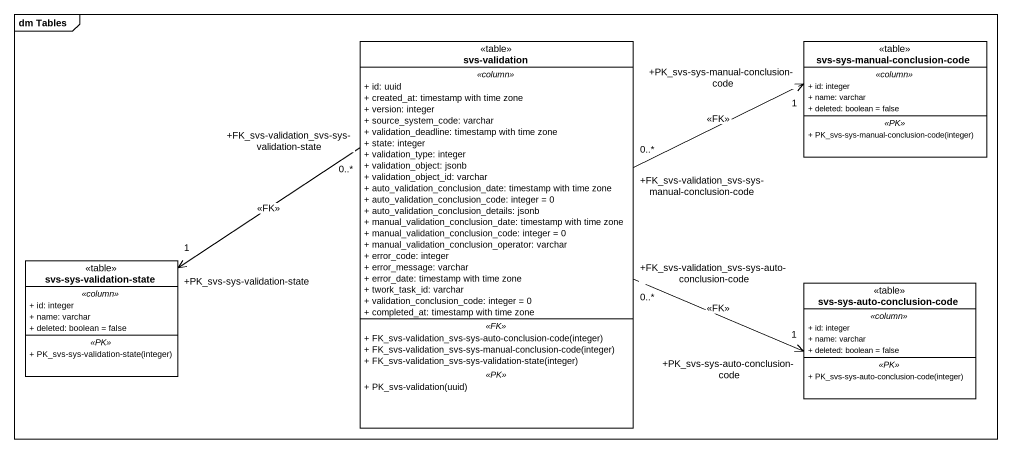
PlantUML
@startuml
mainframe dm Tables
hide circle
hide empty members
skinparam classAttributeIconSize 0
class "svs-validation" as svs_validation <<table>> {
  .. <<column>> ..
  + id: uuid
  + created_at: timestamp with time zone
  + version: integer
  + source_system_code: varchar
  + validation_deadline: timestamp with time zone
  + state: integer
  + validation_type: integer
  + validation_object: jsonb
  + validation_object_id: varchar
  + auto_validation_conclusion_date: timestamp with time zone
  + auto_validation_conclusion_code: integer = 0
  + auto_validation_conclusion_details: jsonb
  + manual_validation_conclusion_date: timestamp with time zone
  + manual_validation_conclusion_code: integer = 0
  + manual_validation_conclusion_operator: varchar
  + error_code: integer
  + error_message: varchar
  + error_date: timestamp with time zone
  + twork_task_id: varchar
  + validation_conclusion_code: integer = 0
  + completed_at: timestamp with time zone
  .. <<FK>> ..
  + FK_svs-validation_svs-sys-auto-conclusion-code(integer)
  + FK_svs-validation_svs-sys-manual-conclusion-code(integer)
  + FK_svs-validation_svs-sys-validation-state(integer)
  .. <<PK>> ..
  + PK_svs-validation(uuid)
}
class "svs-sys-manual-conclusion-code" as svs_sys_manual_conclusion <<table>> {
  .. <<column>> ..
  + id: integer
  + name: varchar
  + deleted: boolean = false
  .. <<PK>> ..
  + PK_svs-sys-manual-conclusion-code(integer)
}
class "svs-sys-validation-state" as svs_sys_validation_state <<table>> {
  .. <<column>> ..
  + id: integer
  + name: varchar
  + deleted: boolean = false
  .. <<PK>> ..
  + PK_svs-sys-validation-state(integer)
}
class "svs-sys-auto-conclusion-code" as svs_sys_auto_conclusion_code <<table>> {
  .. <<column>> ..
  + id: integer
  + name: varchar
  + deleted: boolean = false
  .. <<PK>> ..
  + PK_svs-sys-auto-conclusion-code(integer)
}
svs_validation "+FK_svs-validation_svs-sys-manual-conclusion-code\n0..*" -right-> "+PK_svs-sys-manual-conclusion-code\n1" svs_sys_manual_conclusion : <<FK>>
svs_validation "+FK_svs-validation_svs-sys-validation-state\n0..*" -left-> "+PK_svs-sys-validation-state\n1" svs_sys_validation_state : <<FK>>
svs_validation "+FK_svs-validation_svs-sys-auto-conclusion-code\n0..*" -right-> "+PK_svs-sys-auto-conclusion-code\n1" svs_sys_auto_conclusion_code : <<FK>>
@enduml
